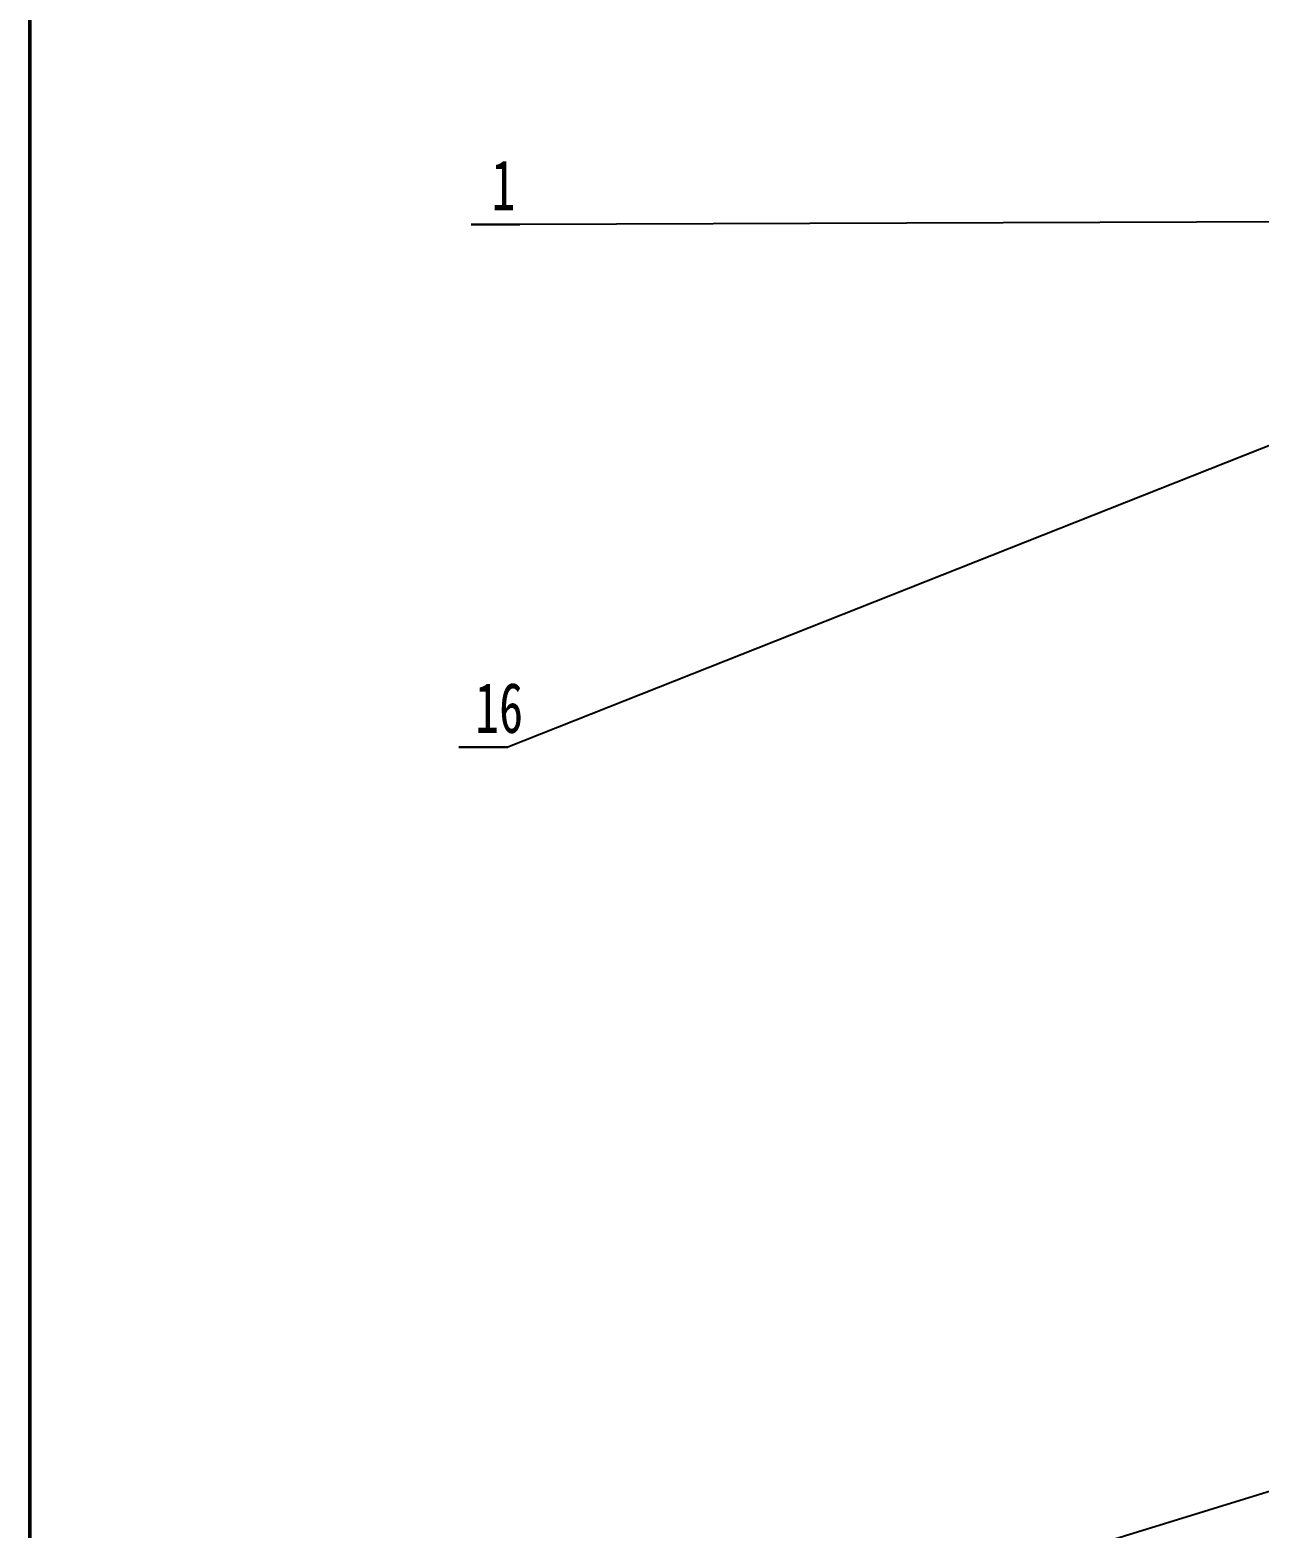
# Model space of a CAD drawing. Header units: millimetres. Extents: x 10 to 584, y 10 to 410.
# Drawn here: x 10 to 95.5, y 199.8 to 304 of the extents above; entities that cross this region are included whole.
import ezdxf

# ---------------------------------------------------------------- set-up
doc = ezdxf.new("R2010")
doc.units = ezdxf.units.MM
doc.layers.add('10', color=7, linetype='Continuous')
doc.styles.add('SLDTEXTSTYLE2', font='TXT', dxfattribs={"width": 0.7})
doc.dimstyles.new('SLDDIMSTYLE3', dxfattribs={"dimtxt": 0.18, "dimasz": 1.016, "dimexe": 0, "dimexo": 0.0625, "dimgap": 0, "dimtad": 0, "dimtih": 1, "dimtoh": 1, "dimdec": 0, "dimrnd": 1e-09, "dimzin": 0, "dimdsep": 46, "dimtxsty": 'Standard', "dimblk1": 'DOT', "dimblk2": 'DOT', "dimsah": 1, "dimcen": 0.09, "dimadec": 0, "dimazin": 0, "dimtfac": 1.016, "dimtdec": 0, "dimtofl": 0, "dimtmove": 0, "dimatfit": 3, "dimldrblk": 'DOT', "dimfxl": 1, "dimfrac": 2, "dimtolj": 1, "dimtzin": 0, "dimarcsym": 0})

# ---------------------------------------------------------------- blocks, each defined once
blk = doc.blocks.new('_Dot')
at = {"color": 0, "linetype": 'ByBlock', "lineweight": -2}
blk.add_line((-0.5, 0), (-1, 0), dxfattribs=at)
at = {"color": 0, "linetype": 'ByBlock', "const_width": 0.5}
blk.add_lwpolyline([(-0.25, 0, 1), (0.25, 0, 1)], format="xyb", close=True, dxfattribs=at)
blk = doc.blocks.new('SW_NOTE_0_9')
at = {"layer": '10', "color": 0}
for p, q in [((-3.39, 0), (0, 0)), ((0, 0), (-3.39, 0)), ((-3.39, 0), (0, 0)), ((0, 0), (-3.39, 0)), ((-3.39, 0), (0, 0)), ((0, 0), (-3.39, 0))]:
    blk.add_line(p, q, dxfattribs=at)
at = {"layer": '10', "color": 0, "insert": (-0.6, 4.48), "char_height": 3.5, "attachment_point": 2, "style": 'SLDTEXTSTYLE2'}
blk.add_mtext('16', dxfattribs=at)
blk = doc.blocks.new('SW_NOTE_0_10')
at = {"layer": '10', "color": 0}
for p, q in [((-3.39, 0), (0, 0)), ((0, 0), (-3.39, 0)), ((-3.39, 0), (0, 0)), ((0, 0), (-3.39, 0)), ((-3.39, 0), (0, 0)), ((0, 0), (-3.39, 0))]:
    blk.add_line(p, q, dxfattribs=at)
at = {"layer": '10', "color": 0, "insert": (-1.15, 4.48), "char_height": 3.5, "attachment_point": 2, "style": 'SLDTEXTSTYLE2'}
blk.add_mtext('1', dxfattribs=at)

msp = doc.modelspace()

# ---------------------------------------------------------------- linework, layer by layer
at = {"color": 7, "linetype": 'Continuous', "lineweight": 50}
msp.add_line((10, 10), (10, 410), dxfattribs=at)

# ---------------------------------------------------------------- block references
at = {"layer": '10'}
for name, p in [('SW_NOTE_0_10', (44.0678, 290.4358)), ('SW_NOTE_0_9', (43.2203, 254.1162))]:
    msp.add_blockref(name, p, dxfattribs=at)

# ---------------------------------------------------------------- leaders
for points in [[(106.5574, 290.6591), (44.0678, 290.4358)], [(112.9744, 281.7055), (43.2203, 254.1162)], [(144.819, 217.3567), (44.7942, 186.5617)]]:
    msp.add_leader(points, dimstyle='SLDDIMSTYLE3', dxfattribs=at)

doc.saveas('drawing.dxf')
